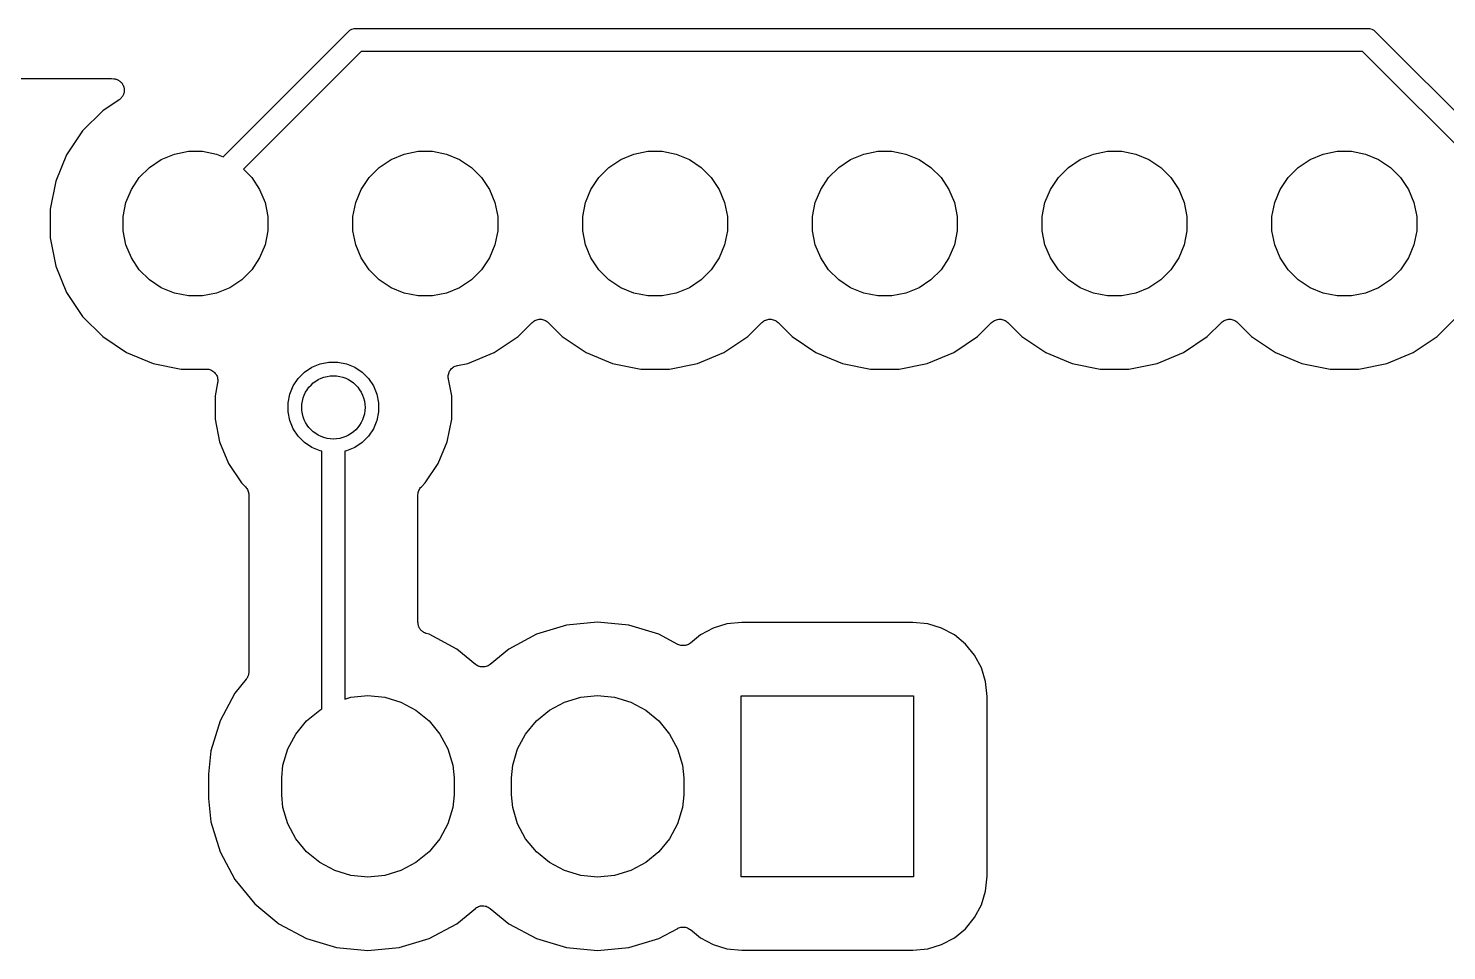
# Model space of a CAD drawing. Extents: x 2.36 to 5.74, y -5.58 to -1.66.
# Drawn here: x 3.627 to 4.245, y -4.892 to -4.49 of the extents above; entities that cross this region are included whole.
import ezdxf

# ---------------------------------------------------------------- set-up
doc = ezdxf.new("R2010")
doc.units = 0
doc.header["$MEASUREMENT"] = 0
doc.layers.add('BLACK', color=7, linetype='CONTINUOUS')

msp = doc.modelspace()

# ---------------------------------------------------------------- linework, layer by layer
at = {"layer": 'BLACK', "linetype": 'CONTINUOUS'}
for p, q in [((3.71203, -4.54589), (3.76629, -4.49164)), ((3.76629, -4.49164), (3.76645, -4.49145)), ((3.76645, -4.49145), (3.76721, -4.49082)), ((3.76721, -4.49082), (3.76808, -4.49036)), ((3.76808, -4.49036), (3.76902, -4.49007)), ((3.76902, -4.49007), (3.76975, -4.49)), ((3.76975, -4.49), (3.77, -4.48998)), ((3.77, -4.48998), (3.77025, -4.49)), ((3.77025, -4.49), (4.20975, -4.49)), ((4.20975, -4.49), (4.21, -4.48998)), ((4.21, -4.48998), (4.21025, -4.49)), ((4.21025, -4.49), (4.21098, -4.49007)), ((4.21098, -4.49007), (4.21192, -4.49036)), ((4.21192, -4.49036), (4.21279, -4.49082)), ((4.21279, -4.49082), (4.21355, -4.49145)), ((4.21355, -4.49145), (4.21371, -4.49164)), ((4.21371, -4.49164), (4.33836, -4.61629)), ((3.77207, -4.5), (3.72081, -4.55126)), ((4.20793, -4.5), (3.77207, -4.5)), ((4.33, -4.62207), (4.20793, -4.5)), ((3.53586, -4.51181), (3.66295, -4.51181)), ((3.66295, -4.51181), (3.66302, -4.51181)), ((3.66302, -4.51181), (3.66323, -4.51184)), ((3.66323, -4.51184), (3.66344, -4.51184)), ((3.66344, -4.51184), (3.66447, -4.51194)), ((3.66447, -4.51194), (3.66454, -4.51194)), ((3.66454, -4.51194), (3.66478, -4.51199)), ((3.66478, -4.51199), (3.66501, -4.51202)), ((3.66501, -4.51202), (3.66525, -4.5121)), ((3.66525, -4.5121), (3.6655, -4.51215)), ((3.6655, -4.51215), (3.66572, -4.51224)), ((3.66572, -4.51224), (3.66594, -4.51231)), ((3.66594, -4.51231), (3.66616, -4.51243)), ((3.66616, -4.51243), (3.66639, -4.51253)), ((3.66639, -4.51253), (3.66659, -4.51267)), ((3.66659, -4.51267), (3.6668, -4.51278)), ((3.6668, -4.51278), (3.66699, -4.51294)), ((3.66699, -4.51294), (3.6672, -4.51308)), ((3.6672, -4.51308), (3.66736, -4.51325)), ((3.66736, -4.51325), (3.66755, -4.51341)), ((3.66755, -4.51341), (3.66771, -4.5136)), ((3.66771, -4.5136), (3.66788, -4.51378)), ((3.66788, -4.51378), (3.66801, -4.51398)), ((3.66801, -4.51398), (3.66816, -4.51416)), ((3.66816, -4.51416), (3.66828, -4.51439)), ((3.66828, -4.51439), (3.66842, -4.5146)), ((3.66842, -4.5146), (3.6685, -4.51482)), ((3.6685, -4.51482), (3.66861, -4.51503)), ((3.66861, -4.51503), (3.66869, -4.51527)), ((3.66876, -4.51839), (3.66867, -4.51861)), ((3.66869, -4.51527), (3.66878, -4.5155)), ((3.66881, -4.51815), (3.66876, -4.51839)), ((3.66878, -4.5155), (3.66882, -4.51574)), ((3.66888, -4.51791), (3.66881, -4.51815)), ((3.66882, -4.51574), (3.66889, -4.51596)), ((3.66891, -4.51767), (3.66888, -4.51791)), ((3.66889, -4.51596), (3.66892, -4.51622)), ((3.66896, -4.51744), (3.66891, -4.51767)), ((3.66892, -4.51622), (3.66896, -4.51646)), ((3.66896, -4.51646), (3.66896, -4.5167)), ((3.66896, -4.5167), (3.66898, -4.51694)), ((3.66898, -4.51694), (3.66896, -4.51719)), ((3.66896, -4.51719), (3.66896, -4.51744)), ((3.66676, -4.52107), (3.65964, -4.52583)), ((3.66694, -4.52092), (3.66676, -4.52107)), ((3.66714, -4.52079), (3.66694, -4.52092)), ((3.66732, -4.52061), (3.66714, -4.52079)), ((3.66752, -4.52045), (3.66732, -4.52061)), ((3.66767, -4.52027), (3.66752, -4.52045)), ((3.66783, -4.5201), (3.66767, -4.52027)), ((3.66798, -4.51989), (3.66783, -4.5201)), ((3.66814, -4.5197), (3.66798, -4.51989)), ((3.66825, -4.51949), (3.66814, -4.5197)), ((3.66838, -4.51929), (3.66825, -4.51949)), ((3.66848, -4.51906), (3.66838, -4.51929)), ((3.6686, -4.51884), (3.66848, -4.51906)), ((3.66867, -4.51861), (3.6686, -4.51884)), ((3.65964, -4.52583), (3.65083, -4.53464)), ((3.65083, -4.53464), (3.6439, -4.54501)), ((3.6439, -4.54501), (3.63913, -4.55653)), ((3.67992, -4.55054), (3.68508, -4.54709)), ((3.68508, -4.54709), (3.69081, -4.54471)), ((3.69081, -4.54471), (3.6969, -4.5435)), ((3.6969, -4.5435), (3.7031, -4.5435)), ((3.7031, -4.5435), (3.70919, -4.54471)), ((3.70919, -4.54471), (3.71203, -4.54589)), ((3.77992, -4.55054), (3.78508, -4.54709)), ((3.78508, -4.54709), (3.79081, -4.54471)), ((3.79081, -4.54471), (3.7969, -4.5435)), ((3.7969, -4.5435), (3.8031, -4.5435)), ((3.8031, -4.5435), (3.80919, -4.54471)), ((3.80919, -4.54471), (3.81492, -4.54709)), ((3.81492, -4.54709), (3.82008, -4.55054)), ((3.87992, -4.55054), (3.88508, -4.54709)), ((3.88508, -4.54709), (3.89081, -4.54471)), ((3.89081, -4.54471), (3.8969, -4.5435)), ((3.8969, -4.5435), (3.9031, -4.5435)), ((3.9031, -4.5435), (3.90919, -4.54471)), ((3.90919, -4.54471), (3.91492, -4.54709)), ((3.91492, -4.54709), (3.92008, -4.55054)), ((3.97992, -4.55054), (3.98508, -4.54709)), ((3.98508, -4.54709), (3.99081, -4.54471)), ((3.99081, -4.54471), (3.9969, -4.5435)), ((3.9969, -4.5435), (4.0031, -4.5435)), ((4.0031, -4.5435), (4.00919, -4.54471)), ((4.00919, -4.54471), (4.01492, -4.54709)), ((4.01492, -4.54709), (4.02008, -4.55054)), ((4.07992, -4.55054), (4.08508, -4.54709)), ((4.08508, -4.54709), (4.09081, -4.54471)), ((4.09081, -4.54471), (4.0969, -4.5435)), ((4.0969, -4.5435), (4.1031, -4.5435)), ((4.1031, -4.5435), (4.10919, -4.54471)), ((4.10919, -4.54471), (4.11492, -4.54709)), ((4.11492, -4.54709), (4.12008, -4.55054)), ((4.17992, -4.55054), (4.18508, -4.54709)), ((4.18508, -4.54709), (4.19081, -4.54471)), ((4.19081, -4.54471), (4.1969, -4.5435)), ((4.1969, -4.5435), (4.2031, -4.5435)), ((4.2031, -4.5435), (4.20919, -4.54471)), ((4.20919, -4.54471), (4.21492, -4.54709)), ((4.21492, -4.54709), (4.22008, -4.55054)), ((3.67209, -4.56008), (3.67554, -4.55492)), ((3.67554, -4.55492), (3.67992, -4.55054)), ((3.72081, -4.55126), (3.72446, -4.55492)), ((3.72446, -4.55492), (3.72791, -4.56008)), ((3.77209, -4.56008), (3.77554, -4.55492)), ((3.77554, -4.55492), (3.77992, -4.55054)), ((3.82008, -4.55054), (3.82446, -4.55492)), ((3.82446, -4.55492), (3.82791, -4.56008)), ((3.87209, -4.56008), (3.87554, -4.55492)), ((3.87554, -4.55492), (3.87992, -4.55054)), ((3.92008, -4.55054), (3.92446, -4.55492)), ((3.92446, -4.55492), (3.92791, -4.56008)), ((3.97209, -4.56008), (3.97554, -4.55492)), ((3.97554, -4.55492), (3.97992, -4.55054)), ((4.02008, -4.55054), (4.02446, -4.55492)), ((4.02446, -4.55492), (4.02791, -4.56008)), ((4.07209, -4.56008), (4.07554, -4.55492)), ((4.07554, -4.55492), (4.07992, -4.55054)), ((4.12008, -4.55054), (4.12446, -4.55492)), ((4.12446, -4.55492), (4.12791, -4.56008)), ((4.17209, -4.56008), (4.17554, -4.55492)), ((4.17554, -4.55492), (4.17992, -4.55054)), ((4.22008, -4.55054), (4.22446, -4.55492)), ((4.22446, -4.55492), (4.22791, -4.56008)), ((3.63913, -4.55653), (3.63669, -4.56876)), ((3.66971, -4.56581), (3.67209, -4.56008)), ((3.72791, -4.56008), (3.73029, -4.56581)), ((3.76971, -4.56581), (3.77209, -4.56008)), ((3.82791, -4.56008), (3.83029, -4.56581)), ((3.86971, -4.56581), (3.87209, -4.56008)), ((3.92791, -4.56008), (3.93029, -4.56581)), ((3.96971, -4.56581), (3.97209, -4.56008)), ((4.02791, -4.56008), (4.03029, -4.56581)), ((4.06971, -4.56581), (4.07209, -4.56008)), ((4.12791, -4.56008), (4.13029, -4.56581)), ((4.16971, -4.56581), (4.17209, -4.56008)), ((4.22791, -4.56008), (4.23029, -4.56581)), ((3.6685, -4.5719), (3.66971, -4.56581)), ((3.73029, -4.56581), (3.7315, -4.5719)), ((3.7685, -4.5719), (3.76971, -4.56581)), ((3.83029, -4.56581), (3.8315, -4.5719)), ((3.8685, -4.5719), (3.86971, -4.56581)), ((3.93029, -4.56581), (3.9315, -4.5719)), ((3.9685, -4.5719), (3.96971, -4.56581)), ((4.03029, -4.56581), (4.0315, -4.5719)), ((4.0685, -4.5719), (4.06971, -4.56581)), ((4.13029, -4.56581), (4.1315, -4.5719)), ((4.1685, -4.5719), (4.16971, -4.56581)), ((4.23029, -4.56581), (4.2315, -4.5719)), ((3.63669, -4.56876), (3.63669, -4.58124)), ((3.6685, -4.5781), (3.6685, -4.5719)), ((3.7315, -4.5719), (3.7315, -4.5781)), ((3.7685, -4.5781), (3.7685, -4.5719)), ((3.8315, -4.5719), (3.8315, -4.5781)), ((3.8685, -4.5781), (3.8685, -4.5719)), ((3.9315, -4.5719), (3.9315, -4.5781)), ((3.9685, -4.5781), (3.9685, -4.5719)), ((4.0315, -4.5719), (4.0315, -4.5781)), ((4.0685, -4.5781), (4.0685, -4.5719)), ((4.1315, -4.5719), (4.1315, -4.5781)), ((4.1685, -4.5781), (4.1685, -4.5719)), ((4.2315, -4.5719), (4.2315, -4.5781)), ((3.66971, -4.58419), (3.6685, -4.5781)), ((3.7315, -4.5781), (3.73029, -4.58419)), ((3.76971, -4.58419), (3.7685, -4.5781)), ((3.8315, -4.5781), (3.83029, -4.58419)), ((3.86971, -4.58419), (3.8685, -4.5781)), ((3.9315, -4.5781), (3.93029, -4.58419)), ((3.96971, -4.58419), (3.9685, -4.5781)), ((4.0315, -4.5781), (4.03029, -4.58419)), ((4.06971, -4.58419), (4.0685, -4.5781)), ((4.1315, -4.5781), (4.13029, -4.58419)), ((4.16971, -4.58419), (4.1685, -4.5781)), ((4.2315, -4.5781), (4.23029, -4.58419)), ((3.63669, -4.58124), (3.63913, -4.59347)), ((3.67209, -4.58992), (3.66971, -4.58419)), ((3.73029, -4.58419), (3.72791, -4.58992)), ((3.77209, -4.58992), (3.76971, -4.58419)), ((3.83029, -4.58419), (3.82791, -4.58992)), ((3.87209, -4.58992), (3.86971, -4.58419)), ((3.93029, -4.58419), (3.92791, -4.58992)), ((3.97209, -4.58992), (3.96971, -4.58419)), ((4.03029, -4.58419), (4.02791, -4.58992)), ((4.07209, -4.58992), (4.06971, -4.58419)), ((4.13029, -4.58419), (4.12791, -4.58992)), ((4.17209, -4.58992), (4.16971, -4.58419)), ((4.23029, -4.58419), (4.22791, -4.58992)), ((3.67554, -4.59508), (3.67209, -4.58992)), ((3.72791, -4.58992), (3.72446, -4.59508)), ((3.77554, -4.59508), (3.77209, -4.58992)), ((3.82791, -4.58992), (3.82446, -4.59508)), ((3.87554, -4.59508), (3.87209, -4.58992)), ((3.92791, -4.58992), (3.92446, -4.59508)), ((3.97554, -4.59508), (3.97209, -4.58992)), ((4.02791, -4.58992), (4.02446, -4.59508)), ((4.07554, -4.59508), (4.07209, -4.58992)), ((4.12791, -4.58992), (4.12446, -4.59508)), ((4.17554, -4.59508), (4.17209, -4.58992)), ((4.22791, -4.58992), (4.22446, -4.59508)), ((3.63913, -4.59347), (3.6439, -4.60499)), ((3.67992, -4.59946), (3.67554, -4.59508)), ((3.72446, -4.59508), (3.72008, -4.59946)), ((3.77992, -4.59946), (3.77554, -4.59508)), ((3.82446, -4.59508), (3.82008, -4.59946)), ((3.87992, -4.59946), (3.87554, -4.59508)), ((3.92446, -4.59508), (3.92008, -4.59946)), ((3.97992, -4.59946), (3.97554, -4.59508)), ((4.02446, -4.59508), (4.02008, -4.59946)), ((4.07992, -4.59946), (4.07554, -4.59508)), ((4.12446, -4.59508), (4.12008, -4.59946)), ((4.17992, -4.59946), (4.17554, -4.59508)), ((4.22446, -4.59508), (4.22008, -4.59946)), ((3.68508, -4.60291), (3.67992, -4.59946)), ((3.69081, -4.60529), (3.68508, -4.60291)), ((3.71492, -4.60291), (3.70919, -4.60529)), ((3.72008, -4.59946), (3.71492, -4.60291)), ((3.78508, -4.60291), (3.77992, -4.59946)), ((3.79081, -4.60529), (3.78508, -4.60291)), ((3.81492, -4.60291), (3.80919, -4.60529)), ((3.82008, -4.59946), (3.81492, -4.60291)), ((3.88508, -4.60291), (3.87992, -4.59946)), ((3.89081, -4.60529), (3.88508, -4.60291)), ((3.91492, -4.60291), (3.90919, -4.60529)), ((3.92008, -4.59946), (3.91492, -4.60291)), ((3.98508, -4.60291), (3.97992, -4.59946)), ((3.99081, -4.60529), (3.98508, -4.60291)), ((4.01492, -4.60291), (4.00919, -4.60529)), ((4.02008, -4.59946), (4.01492, -4.60291)), ((4.08508, -4.60291), (4.07992, -4.59946)), ((4.09081, -4.60529), (4.08508, -4.60291)), ((4.11492, -4.60291), (4.10919, -4.60529)), ((4.12008, -4.59946), (4.11492, -4.60291)), ((4.18508, -4.60291), (4.17992, -4.59946)), ((4.19081, -4.60529), (4.18508, -4.60291)), ((4.21492, -4.60291), (4.20919, -4.60529)), ((4.22008, -4.59946), (4.21492, -4.60291)), ((3.6439, -4.60499), (3.65083, -4.61536)), ((3.6969, -4.6065), (3.69081, -4.60529)), ((3.7031, -4.6065), (3.6969, -4.6065)), ((3.70919, -4.60529), (3.7031, -4.6065)), ((3.7969, -4.6065), (3.79081, -4.60529)), ((3.8031, -4.6065), (3.7969, -4.6065)), ((3.80919, -4.60529), (3.8031, -4.6065)), ((3.8969, -4.6065), (3.89081, -4.60529)), ((3.9031, -4.6065), (3.8969, -4.6065)), ((3.90919, -4.60529), (3.9031, -4.6065)), ((3.9969, -4.6065), (3.99081, -4.60529)), ((4.0031, -4.6065), (3.9969, -4.6065)), ((4.00919, -4.60529), (4.0031, -4.6065)), ((4.0969, -4.6065), (4.09081, -4.60529)), ((4.1031, -4.6065), (4.0969, -4.6065)), ((4.10919, -4.60529), (4.1031, -4.6065)), ((4.1969, -4.6065), (4.19081, -4.60529)), ((4.2031, -4.6065), (4.1969, -4.6065)), ((4.20919, -4.60529), (4.2031, -4.6065)), ((3.65083, -4.61536), (3.65964, -4.62417)), ((3.8477, -4.61719), (3.84811, -4.61697)), ((3.84811, -4.61697), (3.84813, -4.61697)), ((3.84813, -4.61697), (3.84814, -4.61696)), ((3.84814, -4.61696), (3.8486, -4.61683)), ((3.8486, -4.61683), (3.84905, -4.61669)), ((3.84905, -4.61669), (3.84906, -4.61669)), ((3.84906, -4.61669), (3.84908, -4.61669)), ((3.84908, -4.61669), (3.84955, -4.61664)), ((3.84955, -4.61664), (3.85002, -4.6166)), ((3.85002, -4.6166), (3.85003, -4.6166)), ((3.85003, -4.6166), (3.85005, -4.6166)), ((3.85005, -4.6166), (3.85052, -4.61665)), ((3.85052, -4.61665), (3.85099, -4.6167)), ((3.85099, -4.6167), (3.851, -4.6167)), ((3.851, -4.6167), (3.85102, -4.61671)), ((3.85102, -4.61671), (3.85147, -4.61685)), ((3.85147, -4.61685), (3.85192, -4.61698)), ((3.85192, -4.61698), (3.85194, -4.61699)), ((3.85194, -4.61699), (3.85195, -4.617)), ((3.85195, -4.617), (3.85237, -4.61722)), ((3.9477, -4.61719), (3.94811, -4.61697)), ((3.94811, -4.61697), (3.94813, -4.61697)), ((3.94813, -4.61697), (3.94814, -4.61696)), ((3.94814, -4.61696), (3.9486, -4.61683)), ((3.9486, -4.61683), (3.94905, -4.61669)), ((3.94905, -4.61669), (3.94906, -4.61669)), ((3.94906, -4.61669), (3.94908, -4.61669)), ((3.94908, -4.61669), (3.94955, -4.61664)), ((3.94955, -4.61664), (3.95002, -4.6166)), ((3.95002, -4.6166), (3.95003, -4.6166)), ((3.95003, -4.6166), (3.95005, -4.6166)), ((3.95005, -4.6166), (3.95052, -4.61665)), ((3.95052, -4.61665), (3.95099, -4.6167)), ((3.95099, -4.6167), (3.951, -4.6167)), ((3.951, -4.6167), (3.95102, -4.61671)), ((3.95102, -4.61671), (3.95147, -4.61685)), ((3.95147, -4.61685), (3.95192, -4.61698)), ((3.95192, -4.61698), (3.95194, -4.61699)), ((3.95194, -4.61699), (3.95195, -4.617)), ((3.95195, -4.617), (3.95237, -4.61722)), ((4.0477, -4.61719), (4.04811, -4.61697)), ((4.04811, -4.61697), (4.04813, -4.61697)), ((4.04813, -4.61697), (4.04814, -4.61696)), ((4.04814, -4.61696), (4.0486, -4.61683)), ((4.0486, -4.61683), (4.04905, -4.61669)), ((4.04905, -4.61669), (4.04906, -4.61669)), ((4.04906, -4.61669), (4.04908, -4.61669)), ((4.04908, -4.61669), (4.04955, -4.61664)), ((4.04955, -4.61664), (4.05002, -4.6166)), ((4.05002, -4.6166), (4.05003, -4.6166)), ((4.05003, -4.6166), (4.05005, -4.6166)), ((4.05005, -4.6166), (4.05052, -4.61665)), ((4.05052, -4.61665), (4.05099, -4.6167)), ((4.05099, -4.6167), (4.051, -4.6167)), ((4.051, -4.6167), (4.05102, -4.61671)), ((4.05102, -4.61671), (4.05147, -4.61685)), ((4.05147, -4.61685), (4.05192, -4.61698)), ((4.05192, -4.61698), (4.05194, -4.61699)), ((4.05194, -4.61699), (4.05195, -4.617)), ((4.05195, -4.617), (4.05237, -4.61722)), ((4.1477, -4.61719), (4.14811, -4.61697)), ((4.14811, -4.61697), (4.14813, -4.61697)), ((4.14813, -4.61697), (4.14814, -4.61696)), ((4.14814, -4.61696), (4.1486, -4.61683)), ((4.1486, -4.61683), (4.14905, -4.61669)), ((4.14905, -4.61669), (4.14906, -4.61669)), ((4.14906, -4.61669), (4.14908, -4.61669)), ((4.14908, -4.61669), (4.14955, -4.61664)), ((4.14955, -4.61664), (4.15002, -4.6166)), ((4.15002, -4.6166), (4.15003, -4.6166)), ((4.15003, -4.6166), (4.15005, -4.6166)), ((4.15005, -4.6166), (4.15052, -4.61665)), ((4.15052, -4.61665), (4.15099, -4.6167)), ((4.15099, -4.6167), (4.151, -4.6167)), ((4.151, -4.6167), (4.15102, -4.61671)), ((4.15102, -4.61671), (4.15147, -4.61685)), ((4.15147, -4.61685), (4.15192, -4.61698)), ((4.15192, -4.61698), (4.15194, -4.61699)), ((4.15194, -4.61699), (4.15195, -4.617)), ((4.15195, -4.617), (4.15237, -4.61722)), ((4.24036, -4.62417), (4.24917, -4.61536)), ((3.84036, -4.62417), (3.84646, -4.61807)), ((3.84646, -4.61807), (3.84649, -4.61804)), ((3.84649, -4.61804), (3.84651, -4.61802)), ((3.84649, -4.61804), (3.84649, -4.61804)), ((3.84649, -4.61804), (3.84649, -4.61804)), ((3.84651, -4.61802), (3.84688, -4.61772)), ((3.84688, -4.61772), (3.84725, -4.61743)), ((3.84725, -4.61743), (3.84726, -4.61742)), ((3.84726, -4.61742), (3.84728, -4.61741)), ((3.84728, -4.61741), (3.8477, -4.61719)), ((3.85237, -4.61722), (3.85278, -4.61745)), ((3.85278, -4.61745), (3.85279, -4.61746)), ((3.85279, -4.61746), (3.85281, -4.61747)), ((3.85281, -4.61747), (3.85317, -4.61777)), ((3.85317, -4.61777), (3.85354, -4.61807)), ((3.85354, -4.61807), (3.85964, -4.62417)), ((3.94036, -4.62417), (3.94646, -4.61807)), ((3.94646, -4.61807), (3.94649, -4.61804)), ((3.94649, -4.61804), (3.94651, -4.61802)), ((3.94649, -4.61804), (3.94649, -4.61804)), ((3.94649, -4.61804), (3.94649, -4.61804)), ((3.94651, -4.61802), (3.94688, -4.61772)), ((3.94688, -4.61772), (3.94725, -4.61743)), ((3.94725, -4.61743), (3.94726, -4.61742)), ((3.94726, -4.61742), (3.94728, -4.61741)), ((3.94728, -4.61741), (3.9477, -4.61719)), ((3.95237, -4.61722), (3.95278, -4.61745)), ((3.95278, -4.61745), (3.95279, -4.61746)), ((3.95279, -4.61746), (3.95281, -4.61747)), ((3.95281, -4.61747), (3.95317, -4.61777)), ((3.95317, -4.61777), (3.95354, -4.61807)), ((3.95354, -4.61807), (3.95964, -4.62417)), ((4.04036, -4.62417), (4.04646, -4.61807)), ((4.04646, -4.61807), (4.04649, -4.61804)), ((4.04649, -4.61804), (4.04651, -4.61802)), ((4.04649, -4.61804), (4.04649, -4.61804)), ((4.04649, -4.61804), (4.04649, -4.61804)), ((4.04651, -4.61802), (4.04688, -4.61772)), ((4.04688, -4.61772), (4.04725, -4.61743)), ((4.04725, -4.61743), (4.04726, -4.61742)), ((4.04726, -4.61742), (4.04728, -4.61741)), ((4.04728, -4.61741), (4.0477, -4.61719)), ((4.05237, -4.61722), (4.05278, -4.61745)), ((4.05278, -4.61745), (4.05279, -4.61746)), ((4.05279, -4.61746), (4.05281, -4.61747)), ((4.05281, -4.61747), (4.05317, -4.61777)), ((4.05317, -4.61777), (4.05354, -4.61807)), ((4.05354, -4.61807), (4.05964, -4.62417)), ((4.14036, -4.62417), (4.14646, -4.61807)), ((4.14646, -4.61807), (4.14649, -4.61804)), ((4.14649, -4.61804), (4.14651, -4.61802)), ((4.14649, -4.61804), (4.14649, -4.61804)), ((4.14649, -4.61804), (4.14649, -4.61804)), ((4.14651, -4.61802), (4.14688, -4.61772)), ((4.14688, -4.61772), (4.14725, -4.61743)), ((4.14725, -4.61743), (4.14726, -4.61742)), ((4.14726, -4.61742), (4.14728, -4.61741)), ((4.14728, -4.61741), (4.1477, -4.61719)), ((4.15237, -4.61722), (4.15278, -4.61745)), ((4.15278, -4.61745), (4.15279, -4.61746)), ((4.15279, -4.61746), (4.15281, -4.61747)), ((4.15281, -4.61747), (4.15317, -4.61777)), ((4.15317, -4.61777), (4.15354, -4.61807)), ((4.15354, -4.61807), (4.15964, -4.62417)), ((3.65964, -4.62417), (3.67001, -4.6311)), ((3.82999, -4.6311), (3.84036, -4.62417)), ((3.85964, -4.62417), (3.87001, -4.6311)), ((3.92999, -4.6311), (3.94036, -4.62417)), ((3.95964, -4.62417), (3.97001, -4.6311)), ((4.02999, -4.6311), (4.04036, -4.62417)), ((4.05964, -4.62417), (4.07001, -4.6311)), ((4.12999, -4.6311), (4.14036, -4.62417)), ((4.15964, -4.62417), (4.17001, -4.6311)), ((4.22999, -4.6311), (4.24036, -4.62417)), ((3.67001, -4.6311), (3.68153, -4.63587)), ((3.75426, -4.63607), (3.75806, -4.63531)), ((3.75806, -4.63531), (3.76194, -4.63531)), ((3.76194, -4.63531), (3.76574, -4.63607)), ((3.81847, -4.63587), (3.82999, -4.6311)), ((3.87001, -4.6311), (3.88153, -4.63587)), ((3.91847, -4.63587), (3.92999, -4.6311)), ((3.97001, -4.6311), (3.98153, -4.63587)), ((4.01847, -4.63587), (4.02999, -4.6311)), ((4.07001, -4.6311), (4.08153, -4.63587)), ((4.11847, -4.63587), (4.12999, -4.6311)), ((4.17001, -4.6311), (4.18153, -4.63587)), ((4.21847, -4.63587), (4.22999, -4.6311)), ((3.68153, -4.63587), (3.69376, -4.63831)), ((3.69376, -4.63831), (3.70472, -4.63831)), ((3.70472, -4.63831), (3.70476, -4.63831)), ((3.70476, -4.63831), (3.70476, -4.63831)), ((3.70476, -4.63831), (3.70476, -4.63831)), ((3.70476, -4.63831), (3.70479, -4.63831)), ((3.70479, -4.63831), (3.70526, -4.63836)), ((3.70526, -4.63836), (3.70573, -4.63841)), ((3.70573, -4.63841), (3.70575, -4.63841)), ((3.70575, -4.63841), (3.70576, -4.63842)), ((3.70576, -4.63842), (3.70621, -4.63856)), ((3.70621, -4.63856), (3.70666, -4.6387)), ((3.70666, -4.6387), (3.70668, -4.63871)), ((3.70668, -4.63871), (3.70669, -4.63871)), ((3.70669, -4.63871), (3.7071, -4.63894)), ((3.7071, -4.63894), (3.70752, -4.63916)), ((3.70752, -4.63916), (3.70753, -4.63917)), ((3.70753, -4.63917), (3.70755, -4.63918)), ((3.70755, -4.63918), (3.70791, -4.63949)), ((3.70791, -4.63949), (3.70827, -4.63979)), ((3.70827, -4.63979), (3.70828, -4.6398)), ((3.70828, -4.6398), (3.7083, -4.63981)), ((3.7083, -4.63981), (3.70859, -4.64018)), ((3.70859, -4.64018), (3.70889, -4.64054)), ((3.70889, -4.64054), (3.7089, -4.64056)), ((3.7089, -4.64056), (3.70891, -4.64057)), ((3.70891, -4.64057), (3.70912, -4.64099)), ((3.70912, -4.64099), (3.70935, -4.64141)), ((3.70935, -4.64141), (3.70935, -4.64142)), ((3.70935, -4.64142), (3.70936, -4.64143)), ((3.70936, -4.64143), (3.70949, -4.64188)), ((3.74471, -4.64245), (3.74745, -4.63971)), ((3.74745, -4.63971), (3.75068, -4.63756)), ((3.75068, -4.63756), (3.75426, -4.63607)), ((3.76574, -4.63607), (3.76932, -4.63756)), ((3.76932, -4.63756), (3.77255, -4.63971)), ((3.77255, -4.63971), (3.77529, -4.64245)), ((3.80995, -4.64161), (3.81, -4.64114)), ((3.80995, -4.64162), (3.80995, -4.64161)), ((3.80995, -4.64164), (3.80995, -4.64162)), ((3.80999, -4.64211), (3.80995, -4.64164)), ((3.81, -4.64114), (3.81005, -4.64067)), ((3.81005, -4.64067), (3.81006, -4.64065)), ((3.81006, -4.64064), (3.8102, -4.64019)), ((3.81006, -4.64065), (3.81006, -4.64064)), ((3.8102, -4.64019), (3.81034, -4.63974)), ((3.81034, -4.63974), (3.81035, -4.63972)), ((3.81035, -4.63971), (3.81058, -4.63929)), ((3.81035, -4.63972), (3.81035, -4.63971)), ((3.81058, -4.63929), (3.8108, -4.63888)), ((3.8108, -4.63888), (3.81082, -4.63887)), ((3.81082, -4.63885), (3.81113, -4.63849)), ((3.81082, -4.63887), (3.81082, -4.63885)), ((3.81113, -4.63849), (3.81143, -4.63813)), ((3.81143, -4.63813), (3.81144, -4.63812)), ((3.81144, -4.63812), (3.81145, -4.6381)), ((3.81145, -4.6381), (3.81182, -4.63781)), ((3.81182, -4.63781), (3.81218, -4.63751)), ((3.81218, -4.63751), (3.8122, -4.6375)), ((3.8122, -4.6375), (3.81221, -4.63749)), ((3.81221, -4.63749), (3.81263, -4.63727)), ((3.81263, -4.63727), (3.81304, -4.63705)), ((3.81304, -4.63705), (3.81306, -4.63705)), ((3.81306, -4.63705), (3.81307, -4.63704)), ((3.81307, -4.63704), (3.81352, -4.6369)), ((3.81352, -4.6369), (3.81398, -4.63677)), ((3.81398, -4.63677), (3.81847, -4.63587)), ((3.88153, -4.63587), (3.89376, -4.63831)), ((3.89376, -4.63831), (3.90624, -4.63831)), ((3.90624, -4.63831), (3.91847, -4.63587)), ((3.98153, -4.63587), (3.99376, -4.63831)), ((3.99376, -4.63831), (4.00624, -4.63831)), ((4.00624, -4.63831), (4.01847, -4.63587)), ((4.08153, -4.63587), (4.09376, -4.63831)), ((4.09376, -4.63831), (4.10624, -4.63831)), ((4.10624, -4.63831), (4.11847, -4.63587)), ((4.18153, -4.63587), (4.19376, -4.63831)), ((4.19376, -4.63831), (4.20624, -4.63831)), ((4.20624, -4.63831), (4.21847, -4.63587)), ((3.70963, -4.64428), (3.7085, -4.64993)), ((3.70949, -4.64188), (3.70963, -4.64234)), ((3.70963, -4.64234), (3.70963, -4.64236)), ((3.70963, -4.64236), (3.70963, -4.64237)), ((3.70963, -4.64237), (3.70968, -4.64284)), ((3.70967, -4.64381), (3.70963, -4.64428)), ((3.70972, -4.64334), (3.70967, -4.64381)), ((3.70968, -4.64284), (3.70972, -4.64331)), ((3.70972, -4.64331), (3.70972, -4.64333)), ((3.70972, -4.64333), (3.70972, -4.64334)), ((3.74107, -4.64926), (3.74256, -4.64568)), ((3.74256, -4.64568), (3.74471, -4.64245)), ((3.77529, -4.64245), (3.77744, -4.64568)), ((3.77744, -4.64568), (3.77893, -4.64926)), ((3.81003, -4.64258), (3.80999, -4.64211)), ((3.81004, -4.64261), (3.81003, -4.64258)), ((3.81005, -4.64265), (3.81004, -4.64261)), ((3.81004, -4.64261), (3.81004, -4.64261)), ((3.81004, -4.64261), (3.81004, -4.64261)), ((3.8115, -4.64993), (3.81005, -4.64265)), ((3.7085, -4.64993), (3.7085, -4.66007)), ((3.74031, -4.65306), (3.74107, -4.64926)), ((3.74031, -4.65694), (3.74031, -4.65306)), ((3.77893, -4.64926), (3.77969, -4.65306)), ((3.77969, -4.65306), (3.77969, -4.65694)), ((3.8115, -4.66007), (3.8115, -4.64993)), ((3.7085, -4.66007), (3.71048, -4.67002)), ((3.74107, -4.66074), (3.74031, -4.65694)), ((3.77969, -4.65694), (3.77893, -4.66074)), ((3.80952, -4.67002), (3.8115, -4.66007)), ((3.74256, -4.66432), (3.74107, -4.66074)), ((3.74471, -4.66755), (3.74256, -4.66432)), ((3.77744, -4.66432), (3.77529, -4.66755)), ((3.77893, -4.66074), (3.77744, -4.66432)), ((3.71048, -4.67002), (3.71436, -4.67939)), ((3.74745, -4.67029), (3.74471, -4.66755)), ((3.75068, -4.67244), (3.74745, -4.67029)), ((3.75426, -4.67393), (3.75068, -4.67244)), ((3.76932, -4.67244), (3.76574, -4.67393)), ((3.77255, -4.67029), (3.76932, -4.67244)), ((3.77529, -4.66755), (3.77255, -4.67029)), ((3.80564, -4.67939), (3.80952, -4.67002)), ((3.755, -4.67408), (3.75426, -4.67393)), ((3.755, -4.7863), (3.755, -4.67408)), ((3.76574, -4.67393), (3.765, -4.67408)), ((3.765, -4.67408), (3.765, -4.78198)), ((3.71436, -4.67939), (3.72, -4.68783)), ((3.8, -4.68783), (3.80564, -4.67939)), ((3.72, -4.68783), (3.72172, -4.68955)), ((3.72172, -4.68955), (3.72174, -4.68956)), ((3.72174, -4.68956), (3.72174, -4.68956)), ((3.72174, -4.68956), (3.72174, -4.68956)), ((3.72174, -4.68956), (3.72177, -4.6896)), ((3.72177, -4.6896), (3.72206, -4.68996)), ((3.72206, -4.68996), (3.72235, -4.69032)), ((3.72235, -4.69032), (3.72237, -4.69034)), ((3.72237, -4.69034), (3.72238, -4.69036)), ((3.72238, -4.69036), (3.7226, -4.69077)), ((3.7226, -4.69077), (3.72281, -4.69118)), ((3.72281, -4.69118), (3.72282, -4.69121)), ((3.72282, -4.69121), (3.72283, -4.69123)), ((3.72283, -4.69123), (3.72296, -4.69167)), ((3.79706, -4.69161), (3.79719, -4.69116)), ((3.79719, -4.69116), (3.79721, -4.69114)), ((3.79721, -4.69114), (3.79722, -4.69112)), ((3.79722, -4.69112), (3.79744, -4.69071)), ((3.79744, -4.69071), (3.79766, -4.6903)), ((3.79766, -4.6903), (3.79767, -4.69028)), ((3.79767, -4.69028), (3.79769, -4.69026)), ((3.79769, -4.69026), (3.79798, -4.68991)), ((3.79798, -4.68991), (3.79828, -4.68955)), ((3.79828, -4.68955), (3.8, -4.68783)), ((3.72296, -4.69167), (3.72309, -4.69212)), ((3.72309, -4.69212), (3.7231, -4.69214)), ((3.7231, -4.69214), (3.7231, -4.69217)), ((3.7231, -4.69217), (3.72314, -4.69263)), ((3.72314, -4.69263), (3.72319, -4.69309)), ((3.72319, -4.69309), (3.72319, -4.77022)), ((3.79681, -4.69302), (3.79686, -4.69256)), ((3.79681, -4.69307), (3.79681, -4.69302)), ((3.79681, -4.69309), (3.79681, -4.69307)), ((3.79681, -4.69307), (3.79681, -4.69307)), ((3.79681, -4.69307), (3.79681, -4.69307)), ((3.79681, -4.74861), (3.79681, -4.69309)), ((3.79686, -4.69256), (3.79691, -4.6921)), ((3.79691, -4.6921), (3.79692, -4.69207)), ((3.79692, -4.69205), (3.79706, -4.69161)), ((3.79692, -4.69207), (3.79692, -4.69205)), ((3.79683, -4.74883), (3.79681, -4.74861)), ((3.79683, -4.74905), (3.79683, -4.74883)), ((3.79688, -4.74932), (3.79683, -4.74905)), ((3.79691, -4.74958), (3.79688, -4.74932)), ((3.79697, -4.74979), (3.79691, -4.74958)), ((3.79701, -4.75001), (3.79697, -4.74979)), ((3.79711, -4.75026), (3.79701, -4.75001)), ((3.79719, -4.75051), (3.79711, -4.75026)), ((3.79729, -4.75071), (3.79719, -4.75051)), ((3.79738, -4.75092), (3.79729, -4.75071)), ((3.79752, -4.75114), (3.79738, -4.75092)), ((3.79765, -4.75138), (3.79752, -4.75114)), ((3.79779, -4.75155), (3.79765, -4.75138)), ((3.79791, -4.75174), (3.79779, -4.75155)), ((3.7981, -4.75193), (3.79791, -4.75174)), ((3.79826, -4.75213), (3.7981, -4.75193)), ((3.79844, -4.75227), (3.79826, -4.75213)), ((3.79859, -4.75243), (3.79844, -4.75227)), ((3.79881, -4.75258), (3.79859, -4.75243)), ((3.79902, -4.75275), (3.79881, -4.75258)), ((3.79921, -4.75286), (3.79902, -4.75275)), ((3.7994, -4.75299), (3.79921, -4.75286)), ((3.86141, -4.74982), (3.84835, -4.75379)), ((3.875, -4.74848), (3.86141, -4.74982)), ((3.88859, -4.74982), (3.875, -4.74848)), ((3.90165, -4.75379), (3.88859, -4.74982)), ((3.92527, -4.7511), (3.91974, -4.75405)), ((3.93126, -4.74928), (3.92527, -4.7511)), ((3.93775, -4.74864), (3.93126, -4.74928)), ((4.01225, -4.74864), (3.93775, -4.74864)), ((4.01874, -4.74928), (4.01225, -4.74864)), ((4.02473, -4.7511), (4.01874, -4.74928)), ((4.03026, -4.75405), (4.02473, -4.7511)), ((3.79964, -4.75309), (3.7994, -4.75299)), ((3.79987, -4.75322), (3.79964, -4.75309)), ((3.80009, -4.75328), (3.79987, -4.75322)), ((3.80029, -4.75337), (3.80009, -4.75328)), ((3.80036, -4.75339), (3.80029, -4.75337)), ((3.80165, -4.75379), (3.80036, -4.75339)), ((3.81369, -4.76022), (3.80165, -4.75379)), ((3.84835, -4.75379), (3.83631, -4.76022)), ((3.90986, -4.75817), (3.90165, -4.75379)), ((3.91029, -4.75835), (3.90986, -4.75817)), ((3.91072, -4.75853), (3.91029, -4.75835)), ((3.91074, -4.75854), (3.91072, -4.75853)), ((3.91076, -4.75854), (3.91074, -4.75854)), ((3.91121, -4.75864), (3.91076, -4.75854)), ((3.91167, -4.75873), (3.91121, -4.75864)), ((3.91169, -4.75873), (3.91167, -4.75873)), ((3.91172, -4.75874), (3.91169, -4.75873)), ((3.91218, -4.75874), (3.91172, -4.75874)), ((3.91265, -4.75874), (3.91218, -4.75874)), ((3.91267, -4.75874), (3.91265, -4.75874)), ((3.91269, -4.75874), (3.91267, -4.75874)), ((3.91315, -4.75865), (3.91269, -4.75874)), ((3.91361, -4.75856), (3.91315, -4.75865)), ((3.91363, -4.75855), (3.91361, -4.75856)), ((3.91365, -4.75855), (3.91363, -4.75855)), ((3.91408, -4.75837), (3.91365, -4.75855)), ((3.91451, -4.7582), (3.91408, -4.75837)), ((3.91453, -4.75819), (3.91451, -4.7582)), ((3.91455, -4.75818), (3.91453, -4.75819)), ((3.91494, -4.75793), (3.91455, -4.75818)), ((3.91533, -4.75767), (3.91494, -4.75793)), ((3.91537, -4.75764), (3.91533, -4.75767)), ((3.91539, -4.75763), (3.91537, -4.75764)), ((3.91537, -4.75764), (3.91537, -4.75764)), ((3.91537, -4.75764), (3.91537, -4.75764)), ((3.91974, -4.75405), (3.91539, -4.75763)), ((4.0351, -4.75803), (4.03026, -4.75405)), ((4.03908, -4.76287), (4.0351, -4.75803)), ((3.82183, -4.7669), (3.81369, -4.76022)), ((3.83631, -4.76022), (3.82817, -4.7669)), ((4.04203, -4.7684), (4.03908, -4.76287)), ((3.72301, -4.77146), (3.72297, -4.77168)), ((3.72308, -4.77126), (3.72301, -4.77146)), ((3.72311, -4.77099), (3.72308, -4.77126)), ((3.72316, -4.77072), (3.72311, -4.77099)), ((3.72319, -4.77029), (3.72316, -4.7705)), ((3.72316, -4.7705), (3.72316, -4.77072)), ((3.72319, -4.77022), (3.72319, -4.77029)), ((3.82222, -4.76716), (3.82183, -4.7669)), ((3.8226, -4.76742), (3.82222, -4.76716)), ((3.82262, -4.76743), (3.8226, -4.76742)), ((3.82264, -4.76744), (3.82262, -4.76743)), ((3.82307, -4.76762), (3.82264, -4.76744)), ((3.8235, -4.7678), (3.82307, -4.76762)), ((3.82352, -4.76781), (3.8235, -4.7678)), ((3.82354, -4.76781), (3.82352, -4.76781)), ((3.824, -4.76791), (3.82354, -4.76781)), ((3.82446, -4.768), (3.824, -4.76791)), ((3.82448, -4.768), (3.82446, -4.768)), ((3.8245, -4.76801), (3.82448, -4.768)), ((3.82497, -4.76801), (3.8245, -4.76801)), ((3.82543, -4.76801), (3.82497, -4.76801)), ((3.82545, -4.76801), (3.82543, -4.76801)), ((3.82547, -4.76801), (3.82545, -4.76801)), ((3.82593, -4.76792), (3.82547, -4.76801)), ((3.82639, -4.76783), (3.82593, -4.76792)), ((3.82641, -4.76783), (3.82639, -4.76783)), ((3.82643, -4.76782), (3.82641, -4.76783)), ((3.82687, -4.76765), (3.82643, -4.76782)), ((3.8273, -4.76747), (3.82687, -4.76765)), ((3.82732, -4.76746), (3.8273, -4.76747)), ((3.82733, -4.76745), (3.82732, -4.76746)), ((3.82773, -4.7672), (3.82733, -4.76745)), ((3.82812, -4.76694), (3.82773, -4.7672)), ((3.82815, -4.76692), (3.82812, -4.76694)), ((3.82817, -4.7669), (3.82815, -4.76692)), ((3.82815, -4.76692), (3.82815, -4.76692)), ((3.82815, -4.76692), (3.82815, -4.76692)), ((4.04385, -4.77439), (4.04203, -4.7684)), ((3.72205, -4.77339), (3.71709, -4.77944)), ((3.72217, -4.77321), (3.72205, -4.77339)), ((3.72231, -4.77304), (3.72217, -4.77321)), ((3.72245, -4.7728), (3.72231, -4.77304)), ((3.7226, -4.77258), (3.72245, -4.7728)), ((3.72268, -4.77238), (3.7226, -4.77258)), ((3.72278, -4.77219), (3.72268, -4.77238)), ((3.72287, -4.77193), (3.72278, -4.77219)), ((3.72297, -4.77168), (3.72287, -4.77193)), ((4.04449, -4.78088), (4.04385, -4.77439)), ((3.71709, -4.77944), (3.71066, -4.79148)), ((3.765, -4.78198), (3.76765, -4.78117)), ((3.76765, -4.78117), (3.775, -4.78045)), ((3.775, -4.78045), (3.78235, -4.78117)), ((3.78235, -4.78117), (3.78942, -4.78332)), ((3.78942, -4.78332), (3.79593, -4.7868)), ((3.85407, -4.7868), (3.86058, -4.78332)), ((3.86058, -4.78332), (3.86765, -4.78117)), ((3.86765, -4.78117), (3.875, -4.78045)), ((3.875, -4.78045), (3.88235, -4.78117)), ((3.88235, -4.78117), (3.88942, -4.78332)), ((3.88942, -4.78332), (3.89593, -4.7868)), ((3.9375, -4.85937), (3.9375, -4.78063)), ((3.9375, -4.78063), (4.0125, -4.78063)), ((4.0125, -4.78063), (4.0125, -4.85937)), ((4.04449, -4.85912), (4.04449, -4.78088)), ((3.74836, -4.79149), (3.75407, -4.7868)), ((3.75407, -4.7868), (3.755, -4.7863)), ((3.79593, -4.7868), (3.80164, -4.79149)), ((3.84836, -4.79149), (3.85407, -4.7868)), ((3.89593, -4.7868), (3.90164, -4.79149)), ((3.71066, -4.79148), (3.70669, -4.80454)), ((3.74367, -4.7972), (3.74836, -4.79149)), ((3.80164, -4.79149), (3.80633, -4.7972)), ((3.84367, -4.7972), (3.84836, -4.79149)), ((3.90164, -4.79149), (3.90633, -4.7972)), ((3.74019, -4.80371), (3.74367, -4.7972)), ((3.80633, -4.7972), (3.80981, -4.80371)), ((3.84019, -4.80371), (3.84367, -4.7972)), ((3.90633, -4.7972), (3.90981, -4.80371)), ((3.70669, -4.80454), (3.70569, -4.81472)), ((3.73804, -4.81078), (3.74019, -4.80371)), ((3.80981, -4.80371), (3.81196, -4.81078)), ((3.83804, -4.81078), (3.84019, -4.80371)), ((3.90981, -4.80371), (3.91196, -4.81078)), ((3.7375, -4.81629), (3.73804, -4.81078)), ((3.81196, -4.81078), (3.8125, -4.81629)), ((3.8375, -4.81629), (3.83804, -4.81078)), ((3.91196, -4.81078), (3.9125, -4.81629)), ((3.70569, -4.81472), (3.70569, -4.82527)), ((3.7375, -4.82371), (3.7375, -4.81629)), ((3.8125, -4.81629), (3.8125, -4.82371)), ((3.8375, -4.82371), (3.8375, -4.81629)), ((3.9125, -4.81629), (3.9125, -4.82371)), ((3.70569, -4.82527), (3.70669, -4.83546)), ((3.73804, -4.82922), (3.7375, -4.82371)), ((3.8125, -4.82371), (3.81196, -4.82922)), ((3.83804, -4.82922), (3.8375, -4.82371)), ((3.9125, -4.82371), (3.91196, -4.82922)), ((3.74019, -4.83629), (3.73804, -4.82922)), ((3.81196, -4.82922), (3.80981, -4.83629)), ((3.84019, -4.83629), (3.83804, -4.82922)), ((3.91196, -4.82922), (3.90981, -4.83629)), ((3.70669, -4.83546), (3.71066, -4.84852)), ((3.74367, -4.8428), (3.74019, -4.83629)), ((3.80981, -4.83629), (3.80633, -4.8428)), ((3.84367, -4.8428), (3.84019, -4.83629)), ((3.90981, -4.83629), (3.90633, -4.8428)), ((3.74836, -4.84851), (3.74367, -4.8428)), ((3.80633, -4.8428), (3.80164, -4.84851)), ((3.84836, -4.84851), (3.84367, -4.8428)), ((3.90633, -4.8428), (3.90164, -4.84851)), ((3.71066, -4.84852), (3.71709, -4.86056)), ((3.75407, -4.8532), (3.74836, -4.84851)), ((3.80164, -4.84851), (3.79593, -4.8532)), ((3.85407, -4.8532), (3.84836, -4.84851)), ((3.90164, -4.84851), (3.89593, -4.8532)), ((3.76058, -4.85668), (3.75407, -4.8532)), ((3.76765, -4.85883), (3.76058, -4.85668)), ((3.78942, -4.85668), (3.78235, -4.85883)), ((3.79593, -4.8532), (3.78942, -4.85668)), ((3.86058, -4.85668), (3.85407, -4.8532)), ((3.86765, -4.85883), (3.86058, -4.85668)), ((3.88942, -4.85668), (3.88235, -4.85883)), ((3.89593, -4.8532), (3.88942, -4.85668)), ((3.71709, -4.86056), (3.72575, -4.87112)), ((3.775, -4.85955), (3.76765, -4.85883)), ((3.78235, -4.85883), (3.775, -4.85955)), ((3.875, -4.85955), (3.86765, -4.85883)), ((3.88235, -4.85883), (3.875, -4.85955)), ((4.0125, -4.85937), (3.9375, -4.85937)), ((4.04385, -4.86561), (4.04449, -4.85912)), ((4.04203, -4.8716), (4.04385, -4.86561)), ((3.72575, -4.87112), (3.73631, -4.87978)), ((3.81369, -4.87978), (3.82183, -4.8731)), ((3.82183, -4.8731), (3.82185, -4.87308)), ((3.82185, -4.87308), (3.82188, -4.87306)), ((3.82185, -4.87308), (3.82185, -4.87308)), ((3.82185, -4.87308), (3.82185, -4.87308)), ((3.82188, -4.87306), (3.82227, -4.8728)), ((3.82227, -4.8728), (3.82267, -4.87255)), ((3.82267, -4.87255), (3.82268, -4.87254)), ((3.82268, -4.87254), (3.8227, -4.87253)), ((3.8227, -4.87253), (3.82314, -4.87235)), ((3.82314, -4.87235), (3.82357, -4.87218)), ((3.82357, -4.87218), (3.82359, -4.87217)), ((3.82359, -4.87217), (3.82361, -4.87217)), ((3.82361, -4.87217), (3.82407, -4.87208)), ((3.82407, -4.87208), (3.82453, -4.87199)), ((3.82453, -4.87199), (3.82455, -4.87199)), ((3.82455, -4.87199), (3.82457, -4.87199)), ((3.82457, -4.87199), (3.82503, -4.87199)), ((3.82503, -4.87199), (3.8255, -4.87199)), ((3.8255, -4.87199), (3.82552, -4.872)), ((3.82552, -4.872), (3.82554, -4.872)), ((3.82554, -4.872), (3.826, -4.87209)), ((3.826, -4.87209), (3.82646, -4.87219)), ((3.82646, -4.87219), (3.82648, -4.87219)), ((3.82648, -4.87219), (3.8265, -4.8722)), ((3.8265, -4.8722), (3.82693, -4.87238)), ((3.82693, -4.87238), (3.82736, -4.87256)), ((3.82736, -4.87256), (3.82738, -4.87257)), ((3.82738, -4.87257), (3.8274, -4.87258)), ((3.8274, -4.87258), (3.82778, -4.87284)), ((3.82778, -4.87284), (3.82817, -4.8731)), ((3.82817, -4.8731), (3.83631, -4.87978)), ((4.03908, -4.87713), (4.04203, -4.8716)), ((3.73631, -4.87978), (3.74835, -4.88621)), ((3.80165, -4.88621), (3.81369, -4.87978)), ((3.83631, -4.87978), (3.84835, -4.88621)), ((3.90165, -4.88621), (3.90986, -4.88183)), ((3.90986, -4.88183), (3.90988, -4.88182)), ((3.90988, -4.88182), (3.90992, -4.8818)), ((3.90988, -4.88182), (3.90988, -4.88182)), ((3.90988, -4.88182), (3.90988, -4.88182)), ((3.90992, -4.8818), (3.91035, -4.88162)), ((3.91035, -4.88162), (3.91078, -4.88145)), ((3.91078, -4.88145), (3.91081, -4.88144)), ((3.91081, -4.88144), (3.91083, -4.88144)), ((3.91083, -4.88144), (3.91128, -4.88135)), ((3.91128, -4.88135), (3.91174, -4.88126)), ((3.91174, -4.88126), (3.91176, -4.88126)), ((3.91176, -4.88126), (3.91179, -4.88126)), ((3.91179, -4.88126), (3.91225, -4.88126)), ((3.91225, -4.88126), (3.91272, -4.88126)), ((3.91272, -4.88126), (3.91274, -4.88127)), ((3.91274, -4.88127), (3.91276, -4.88127)), ((3.91276, -4.88127), (3.91321, -4.88136)), ((3.91321, -4.88136), (3.91367, -4.88146)), ((3.91367, -4.88146), (3.91369, -4.88147)), ((3.91369, -4.88147), (3.91372, -4.88147)), ((3.91372, -4.88147), (3.91414, -4.88165)), ((3.91414, -4.88165), (3.91458, -4.88183)), ((3.91458, -4.88183), (3.91459, -4.88184)), ((3.91459, -4.88184), (3.91461, -4.88185)), ((3.91461, -4.88185), (3.915, -4.88211)), ((3.915, -4.88211), (3.91539, -4.88237)), ((3.91539, -4.88237), (3.91974, -4.88595)), ((4.03026, -4.88595), (4.0351, -4.88197)), ((4.0351, -4.88197), (4.03908, -4.87713)), ((3.74835, -4.88621), (3.76141, -4.89018)), ((3.78859, -4.89018), (3.80165, -4.88621)), ((3.84835, -4.88621), (3.86141, -4.89018)), ((3.88859, -4.89018), (3.90165, -4.88621)), ((3.91974, -4.88595), (3.92527, -4.8889)), ((4.02473, -4.8889), (4.03026, -4.88595)), ((3.76141, -4.89018), (3.775, -4.89152)), ((3.775, -4.89152), (3.78859, -4.89018)), ((3.86141, -4.89018), (3.875, -4.89152)), ((3.875, -4.89152), (3.88859, -4.89018)), ((3.92527, -4.8889), (3.93126, -4.89072)), ((3.93126, -4.89072), (3.93775, -4.89136)), ((3.93775, -4.89136), (4.01225, -4.89136)), ((4.01225, -4.89136), (4.01874, -4.89072)), ((4.01874, -4.89072), (4.02473, -4.8889))]:
    msp.add_line(p, q, dxfattribs=at)
at = {"layer": 'BLACK'}
msp.add_circle((3.76, -4.655), 0.01378, dxfattribs=at)

doc.saveas('drawing.dxf')
